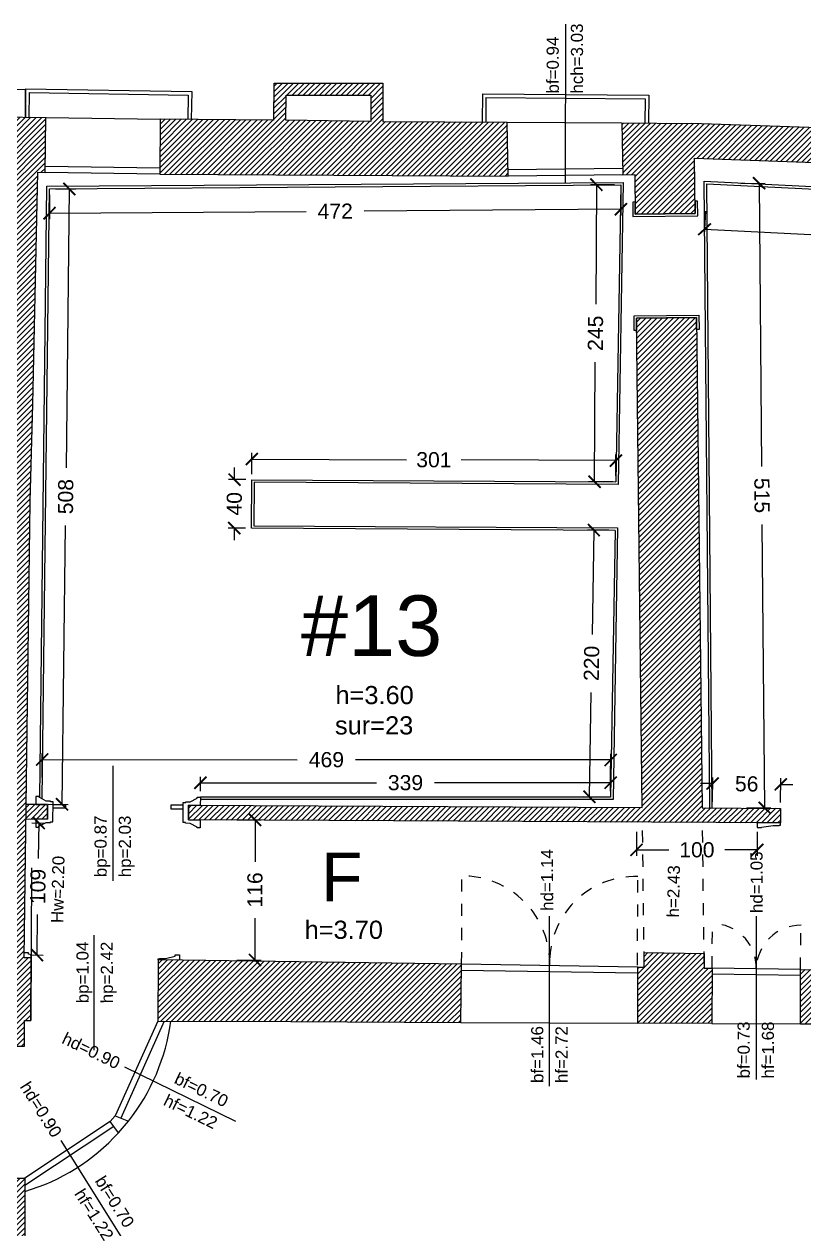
# Model space of a CAD drawing. Header units: millimetres. Extents: x -69 to 235, y 2 to 992.
# Drawn here: x 175.55 to 181.99, y 498.34 to 508.28 of the extents above; entities that cross this region are included whole.
import ezdxf
from ezdxf.enums import TextEntityAlignment as Align

# ---------------------------------------------------------------- set-up
doc = ezdxf.new("R2010")
doc.units = ezdxf.units.MM
doc.header["$LTSCALE"] = 0.01
doc.linetypes.add('HIDDEN2', pattern=[4.7625, 3.175, -1.5875])
for name, color, linetype in [('ob_A_CONTROPARETI', 10, 'Continuous'), ('ob_A_linea_proiezione', 251, 'HIDDEN2'), ('ob_A_linea_v', 7, 'Continuous'), ('ob_A_linea_v2', 251, 'Continuous'), ('ob_A_muro', 1, 'Continuous'), ('ob_A_muro_r', 252, 'Continuous'), ('ob_A_serramento_vetro', 253, 'Continuous'), ('ob_cornici corrette', 3, 'Continuous'), ('ob_Q 1_50', 250, 'Continuous'), ('ob_TXT 1_50', 250, 'Continuous')]:
    doc.layers.add(name, color=color, linetype=linetype)
doc.styles.add('m 1_50', font='arial.ttf', dxfattribs={"height": 0.125})
doc.styles.get("Standard").update_dxf_attribs({"font": 'arial.ttf'})
doc.styles.add('STYLE1', font='arial.ttf')
doc.styles.add('Testo L', font='arial.ttf', dxfattribs={"height": 2.5})
doc.dimstyles.new('m 1_50 cm', dxfattribs={"dimtxt": 0.1, "dimasz": 0.1, "dimexe": 0.05, "dimexo": 0.05, "dimgap": 0.1, "dimtad": 0, "dimdec": 1, "dimlfac": 100, "dimrnd": 1, "dimdsep": 46, "dimtxsty": 'm 1_50', "dimblk": 'ARCHTICK', "dimcen": 0.2, "dimadec": 0, "dimazin": 0, "dimtfac": 1, "dimtdec": 1, "dimtofl": 0, "dimtmove": 0, "dimatfit": 3, "dimldrblk": 'DOT', "dimfxl": 0.15, "dimfxlon": 1, "dimtolj": 1, "dimtzin": 0, "dimarcsym": 0})

# ---------------------------------------------------------------- blocks, each defined once
blk = doc.blocks.new('_ARCHTICK')
at = {"color": 0, "linetype": 'ByBlock', "const_width": 0.15}
blk.add_lwpolyline([(-0.5, -0.5), (0.5, 0.5)], dxfattribs=at)
blk = doc.blocks.new('*D122')
at = {"layer": 'Defpoints', "color": 0, "transparency": 16777216}
for p in [(180.4728, 506.9562), (175.7554, 506.9243), (180.4741, 506.7546)]:
    blk.add_point(p, dxfattribs=at)
at = {"layer": 'ob_Q 1_50', "color": 0, "lineweight": -2, "transparency": 16777216}
for p, q in [((175.7557, 506.8727), (175.7571, 506.6727)), ((180.4731, 506.9046), (180.4745, 506.7046)), ((175.7567, 506.7227), (177.8755, 506.737)), ((180.4741, 506.7546), (178.3554, 506.7403))]:
    blk.add_line(p, q, dxfattribs=at)
at = {"layer": 'ob_Q 1_50', "color": 0, "lineweight": -2, "transparency": 16777216, "xscale": 0.1, "yscale": 0.1, "zscale": 0.1}
for p, rotation in [((175.7567, 506.7227), 180.3878298837056), ((180.4741, 506.7546), 0.3878298837056218)]:
    blk.add_blockref('_ARCHTICK', p, dxfattribs=dict(at, rotation=rotation))
at = {"layer": 'ob_Q 1_50', "color": 0, "transparency": 16777216, "insert": (178.1154, 506.7387), "char_height": 0.125, "attachment_point": 5, "rotation": 0.38783, "style": 'm 1_50'}
blk.add_mtext('\\A1;472', dxfattribs=at)
blk = doc.blocks.new('_Dot')
at = {"color": 0, "linetype": 'ByBlock', "lineweight": -2}
blk.add_line((-0.5, 0), (-1, 0), dxfattribs=at)
at = {"color": 0, "linetype": 'ByBlock', "const_width": 0.5}
blk.add_lwpolyline([(-0.25, 0, 1), (0.25, 0, 1)], format="xyb", close=True, dxfattribs=at)
blk = doc.blocks.new('*D123')
at = {"layer": 'Defpoints', "color": 0, "transparency": 16777216}
for p in [(180.4728, 506.9562), (180.257, 504.5055), (180.458, 504.5043)]:
    blk.add_point(p, dxfattribs=at)
at = {"layer": 'ob_Q 1_50', "color": 0, "lineweight": -2, "transparency": 16777216}
for p, q in [((180.4218, 506.9565), (180.2218, 506.9577)), ((180.2718, 506.9574), (180.2659, 505.9711)), ((180.257, 504.5055), (180.263, 505.4918)), ((180.407, 504.5046), (180.207, 504.5058))]:
    blk.add_line(p, q, dxfattribs=at)
at = {"layer": 'ob_Q 1_50', "color": 0, "lineweight": -2, "transparency": 16777216, "xscale": 0.1, "yscale": 0.1, "zscale": 0.1}
for p, rotation in [((180.2718, 506.9574), 89.65362806959764), ((180.257, 504.5055), 269.6536280695976)]:
    blk.add_blockref('_ARCHTICK', p, dxfattribs=dict(at, rotation=rotation))
at = {"layer": 'ob_Q 1_50', "color": 0, "transparency": 16777216, "insert": (180.2644, 505.7314), "char_height": 0.125, "attachment_point": 5, "rotation": 89.65363, "style": 'm 1_50'}
blk.add_mtext('\\A1;245', dxfattribs=at)
blk = doc.blocks.new('*D124')
at = {"layer": 'Defpoints', "color": 0, "transparency": 16777216}
for p in [(177.4272, 504.6934), (177.4264, 504.518), (180.4323, 504.5044)]:
    blk.add_point(p, dxfattribs=at)
at = {"layer": 'ob_Q 1_50', "color": 0, "lineweight": -2, "transparency": 16777216}
for p, q in [((177.4266, 504.568), (177.4274, 504.7434)), ((177.4272, 504.6934), (178.7042, 504.6877)), ((180.4331, 504.6799), (179.1561, 504.6856)), ((180.4325, 504.5544), (180.4333, 504.7299))]:
    blk.add_line(p, q, dxfattribs=at)
at = {"layer": 'ob_Q 1_50', "color": 0, "lineweight": -2, "transparency": 16777216, "xscale": 0.1, "yscale": 0.1, "zscale": 0.1}
for p, rotation in [((177.4272, 504.6934), 179.7409361239268), ((180.4331, 504.6799), 359.7409361239268)]:
    blk.add_blockref('_ARCHTICK', p, dxfattribs=dict(at, rotation=rotation))
at = {"layer": 'ob_Q 1_50', "color": 0, "transparency": 16777216, "insert": (178.9301, 504.6867), "char_height": 0.125, "attachment_point": 5, "rotation": 359.74094, "style": 'm 1_50'}
blk.add_mtext('\\A1;301', dxfattribs=at)
blk = doc.blocks.new('*D125')
at = {"layer": 'Defpoints', "color": 0, "transparency": 16777216}
for p in [(177.2841, 504.5235), (177.427, 504.5226), (177.4246, 504.1226)]:
    blk.add_point(p, dxfattribs=at)
at = {"layer": 'ob_Q 1_50', "color": 0, "lineweight": -2, "transparency": 16777216}
for p, q in [((177.2841, 504.5235), (177.2847, 504.6235)), ((177.377, 504.5229), (177.2341, 504.5238)), ((177.3746, 504.1229), (177.2317, 504.1238)), ((177.2817, 504.1235), (177.2811, 504.0235))]:
    blk.add_line(p, q, dxfattribs=at)
at = {"layer": 'ob_Q 1_50', "color": 0, "lineweight": -2, "transparency": 16777216, "xscale": 0.1, "yscale": 0.1, "zscale": 0.1}
for p, rotation in [((177.2841, 504.5235), 269.6536280695966), ((177.2817, 504.1235), 89.65362806959662)]:
    blk.add_blockref('_ARCHTICK', p, dxfattribs=dict(at, rotation=rotation))
at = {"layer": 'ob_Q 1_50', "color": 0, "transparency": 16777216, "insert": (177.2829, 504.3235), "char_height": 0.125, "attachment_point": 5, "rotation": 89.65363, "style": 'm 1_50'}
blk.add_mtext('\\A1;40', dxfattribs=at)
blk = doc.blocks.new('*D126')
at = {"layer": 'Defpoints', "color": 0, "transparency": 16777216}
for p in [(180.4257, 504.1045), (180.2141, 501.9053), (180.3894, 501.9024)]:
    blk.add_point(p, dxfattribs=at)
at = {"layer": 'ob_Q 1_50', "color": 0, "lineweight": -2, "transparency": 16777216}
for p, q in [((180.3757, 504.1053), (180.2005, 504.1082)), ((180.2504, 504.1074), (180.2362, 503.2452)), ((180.2141, 501.9053), (180.2283, 502.7674)), ((180.3394, 501.9032), (180.1641, 501.9061))]:
    blk.add_line(p, q, dxfattribs=at)
at = {"layer": 'ob_Q 1_50', "color": 0, "lineweight": -2, "transparency": 16777216, "xscale": 0.1, "yscale": 0.1, "zscale": 0.1}
for p, rotation in [((180.2504, 504.1074), 89.05425766992816), ((180.2141, 501.9053), 269.0542576699281)]:
    blk.add_blockref('_ARCHTICK', p, dxfattribs=dict(at, rotation=rotation))
at = {"layer": 'ob_Q 1_50', "color": 0, "transparency": 16777216, "insert": (180.2323, 503.0063), "char_height": 0.125, "attachment_point": 5, "rotation": 89.05426, "style": 'm 1_50'}
blk.add_mtext('\\A1;220', dxfattribs=at)
blk = doc.blocks.new('*D127')
at = {"layer": 'Defpoints', "color": 0, "transparency": 16777216}
for p in [(175.7554, 506.9243), (175.6961, 501.8454), (175.8604, 501.8434)]:
    blk.add_point(p, dxfattribs=at)
at = {"layer": 'ob_Q 1_50', "color": 0, "lineweight": -2, "transparency": 16777216}
for p, q in [((175.8054, 506.9237), (175.9697, 506.9218)), ((175.9197, 506.9223), (175.8928, 504.6211)), ((175.8604, 501.8434), (175.8873, 504.1447)), ((175.7461, 501.8448), (175.9104, 501.8429))]:
    blk.add_line(p, q, dxfattribs=at)
at = {"layer": 'ob_Q 1_50', "color": 0, "lineweight": -2, "transparency": 16777216, "xscale": 0.1, "yscale": 0.1, "zscale": 0.1}
for p, rotation in [((175.9197, 506.9223), 89.33179965322246), ((175.8604, 501.8434), 269.3317996532224)]:
    blk.add_blockref('_ARCHTICK', p, dxfattribs=dict(at, rotation=rotation))
at = {"layer": 'ob_Q 1_50', "color": 0, "transparency": 16777216, "insert": (175.8901, 504.3829), "char_height": 0.125, "attachment_point": 5, "rotation": 89.3318, "style": 'm 1_50'}
blk.add_mtext('\\A1;508', dxfattribs=at)
blk = doc.blocks.new('*D128')
at = {"layer": 'Defpoints', "color": 0, "transparency": 16777216}
for p in [(175.6957, 502.2133), (175.6954, 501.9066), (180.3894, 501.9024)]:
    blk.add_point(p, dxfattribs=at)
at = {"layer": 'ob_Q 1_50', "color": 0, "lineweight": -2, "transparency": 16777216}
for p, q in [((175.6955, 502.0633), (175.6957, 502.2633)), ((175.6957, 502.2133), (177.8019, 502.2114)), ((180.3896, 502.2091), (178.2834, 502.211)), ((180.3895, 502.0591), (180.3897, 502.2591))]:
    blk.add_line(p, q, dxfattribs=at)
at = {"layer": 'ob_Q 1_50', "color": 0, "lineweight": -2, "transparency": 16777216, "xscale": 0.1, "yscale": 0.1, "zscale": 0.1}
for p, rotation in [((175.6957, 502.2133), 179.9494103678174), ((180.3896, 502.2091), 359.9494103678174)]:
    blk.add_blockref('_ARCHTICK', p, dxfattribs=dict(at, rotation=rotation))
at = {"layer": 'ob_Q 1_50', "color": 0, "transparency": 16777216, "insert": (178.0426, 502.2112), "char_height": 0.125, "attachment_point": 5, "rotation": 359.94941, "style": 'm 1_50'}
blk.add_mtext('\\A1;469', dxfattribs=at)
blk = doc.blocks.new('*D129')
at = {"layer": 'Defpoints', "color": 0, "transparency": 16777216}
for p in [(177.002, 502.0209), (177.002, 501.9017), (180.3894, 501.9024)]:
    blk.add_point(p, dxfattribs=at)
at = {"layer": 'ob_Q 1_50', "color": 0, "lineweight": -2, "transparency": 16777216}
for p, q in [((177.002, 501.9517), (177.002, 502.0709)), ((177.002, 502.0209), (178.4575, 502.0212)), ((180.3893, 502.0216), (178.9338, 502.0213)), ((180.3893, 501.9524), (180.3893, 502.0716))]:
    blk.add_line(p, q, dxfattribs=at)
at = {"layer": 'ob_Q 1_50', "color": 0, "lineweight": -2, "transparency": 16777216, "xscale": 0.1, "yscale": 0.1, "zscale": 0.1}
for p, rotation in [((177.002, 502.0209), 180.0125092152199), ((180.3893, 502.0216), 0.01250921521998904)]:
    blk.add_blockref('_ARCHTICK', p, dxfattribs=dict(at, rotation=rotation))
at = {"layer": 'ob_Q 1_50', "color": 0, "transparency": 16777216, "insert": (178.6957, 502.0213), "char_height": 0.125, "attachment_point": 5, "rotation": 0.01251, "style": 'm 1_50'}
blk.add_mtext('\\A1;339', dxfattribs=at)
blk = doc.blocks.new('*D130')
at = {"layer": 'Defpoints', "color": 0, "transparency": 16777216}
for p in [(175.561, 501.691), (175.6677, 501.6896), (175.547, 500.6007)]:
    blk.add_point(p, dxfattribs=at)
at = {"layer": 'ob_Q 1_50', "color": 0, "lineweight": -2, "transparency": 16777216}
for p, q in [((175.6109, 501.6904), (175.7177, 501.689)), ((175.6677, 501.6896), (175.664, 501.3974)), ((175.6538, 500.5994), (175.6581, 500.9328)), ((175.597, 500.6001), (175.7038, 500.5987))]:
    blk.add_line(p, q, dxfattribs=at)
at = {"layer": 'ob_Q 1_50', "color": 0, "lineweight": -2, "transparency": 16777216, "xscale": 0.1, "yscale": 0.1, "zscale": 0.1}
for p, rotation in [((175.6677, 501.6896), 89.26927213469872), ((175.6538, 500.5994), 269.2692721346987)]:
    blk.add_blockref('_ARCHTICK', p, dxfattribs=dict(at, rotation=rotation))
at = {"layer": 'ob_Q 1_50', "color": 0, "transparency": 16777216, "insert": (175.661, 501.1651), "char_height": 0.125, "attachment_point": 5, "rotation": 89.26927, "style": 'm 1_50'}
blk.add_mtext('\\A1;109', dxfattribs=at)
blk = doc.blocks.new('*D132')
at = {"layer": 'Defpoints', "color": 0, "transparency": 16777216}
for p in [(181.1833, 506.9653), (185.4402, 506.7562), (185.4218, 506.3806)]:
    blk.add_point(p, dxfattribs=at)
at = {"layer": 'ob_Q 1_50', "color": 0, "lineweight": -2, "transparency": 16777216}
for p, q in [((181.1722, 506.7396), (181.1624, 506.5398)), ((181.1648, 506.5898), (183.0613, 506.4966)), ((185.4218, 506.3806), (183.5418, 506.473)), ((185.4291, 506.5305), (185.4193, 506.3307))]:
    blk.add_line(p, q, dxfattribs=at)
at = {"layer": 'ob_Q 1_50', "color": 0, "lineweight": -2, "transparency": 16777216, "xscale": 0.1, "yscale": 0.1, "zscale": 0.1}
for p, rotation in [((181.1648, 506.5898), 177.1875103012099), ((185.4218, 506.3806), 357.1875103012099)]:
    blk.add_blockref('_ARCHTICK', p, dxfattribs=dict(at, rotation=rotation))
at = {"layer": 'ob_Q 1_50', "color": 0, "transparency": 16777216, "insert": (183.3016, 506.4848), "char_height": 0.125, "attachment_point": 5, "rotation": 357.18751, "style": 'm 1_50'}
blk.add_mtext('\\A1;426', dxfattribs=at)
blk = doc.blocks.new('*D133')
at = {"layer": 'Defpoints', "color": 0, "transparency": 16777216}
for p in [(181.1833, 506.9653), (181.6156, 506.9692), (181.229, 501.8107)]:
    blk.add_point(p, dxfattribs=at)
at = {"layer": 'ob_Q 1_50', "color": 0, "lineweight": -2, "transparency": 16777216}
for p, q in [((181.4656, 506.9678), (181.6656, 506.9696)), ((181.6156, 506.9692), (181.6364, 504.6311)), ((181.6614, 501.8146), (181.6406, 504.154)), ((181.5114, 501.8132), (181.7114, 501.815))]:
    blk.add_line(p, q, dxfattribs=at)
at = {"layer": 'ob_Q 1_50', "color": 0, "lineweight": -2, "transparency": 16777216, "xscale": 0.1, "yscale": 0.1, "zscale": 0.1}
for p, rotation in [((181.6156, 506.9692), 90.50860575293629), ((181.6614, 501.8146), 270.5086057529363)]:
    blk.add_blockref('_ARCHTICK', p, dxfattribs=dict(at, rotation=rotation))
at = {"layer": 'ob_Q 1_50', "color": 0, "transparency": 16777216, "insert": (181.6385, 504.3925), "char_height": 0.125, "attachment_point": 5, "rotation": 270.50861, "style": 'm 1_50'}
blk.add_mtext('\\A1;515', dxfattribs=at)
blk = doc.blocks.new('*D134')
at = {"layer": 'Defpoints', "color": 0, "transparency": 16777216}
for p in [(181.7944, 502.0081), (181.229, 501.8129), (181.792, 501.806)]:
    blk.add_point(p, dxfattribs=at)
at = {"layer": 'ob_Q 1_50', "color": 0, "lineweight": -2, "transparency": 16777216}
for p, q in [((181.2315, 502.015), (181.1315, 502.0162)), ((181.2296, 501.865), (181.2321, 502.065)), ((181.7926, 501.8581), (181.7951, 502.0581)), ((181.7944, 502.0081), (181.8944, 502.0069))]:
    blk.add_line(p, q, dxfattribs=at)
at = {"layer": 'ob_Q 1_50', "color": 0, "lineweight": -2, "transparency": 16777216, "xscale": 0.1, "yscale": 0.1, "zscale": 0.1}
for p, rotation in [((181.2315, 502.015), 359.3017651468761), ((181.7944, 502.0081), 179.3017651468761)]:
    blk.add_blockref('_ARCHTICK', p, dxfattribs=dict(at, rotation=rotation))
at = {"layer": 'ob_Q 1_50', "color": 0, "transparency": 16777216, "insert": (181.513, 502.0116), "char_height": 0.125, "attachment_point": 5, "rotation": 359.30177, "style": 'm 1_50'}
blk.add_mtext('\\A1;56', dxfattribs=at)
blk = doc.blocks.new('*D186')
at = {"layer": 'Defpoints', "color": 0, "transparency": 16777216}
for p in [(180.603, 505.8551), (181.6002, 501.6733), (181.6002, 501.4674)]:
    blk.add_point(p, dxfattribs=at)
at = {"layer": 'ob_Q 1_50', "color": 0, "lineweight": -2, "transparency": 16777216}
for p, q in [((180.603, 501.6174), (180.603, 501.4174)), ((181.6002, 501.6174), (181.6002, 501.4174)), ((180.603, 501.4674), (180.8696, 501.4674)), ((181.6002, 501.4674), (181.3336, 501.4674))]:
    blk.add_line(p, q, dxfattribs=at)
at = {"layer": 'ob_Q 1_50', "color": 0, "lineweight": -2, "transparency": 16777216, "xscale": 0.1, "yscale": 0.1, "zscale": 0.1, "rotation": 180}
blk.add_blockref('_ARCHTICK', (180.603, 501.4674), dxfattribs=at)
at = {"layer": 'ob_Q 1_50', "color": 0, "lineweight": -2, "transparency": 16777216, "xscale": 0.1, "yscale": 0.1, "zscale": 0.1}
blk.add_blockref('_ARCHTICK', (181.6002, 501.4674), dxfattribs=at)
at = {"layer": 'ob_Q 1_50', "color": 0, "transparency": 16777216, "insert": (181.1016, 501.4674), "char_height": 0.125, "attachment_point": 5, "style": 'm 1_50'}
blk.add_mtext('\\A1;100', dxfattribs=at)
blk = doc.blocks.new('A$C547E13D4')
at = {"layer": 'ob_cornici corrette'}
for points in [[(-0.1918, 0), (-0.1918, -0.0402), (-0.1565, -0.0402), (-0.1565, -0.0369), (-0.06, -0.0214), (-0.01, -0.0214), (-0.01, -0.0185), (0, -0.0185), (0, 0)], [(0, 0), (-0.1918, 0)]]:
    blk.add_lwpolyline(points, dxfattribs=at)
blk = doc.blocks.new('*D305')
at = {"layer": 'Defpoints', "color": 0, "transparency": 16777216}
for p in [(177.0015, 501.7148), (176.8289, 500.5582), (177.4531, 500.5582)]:
    blk.add_point(p, dxfattribs=at)
at = {"layer": 'ob_Q 1_50', "color": 0, "lineweight": -2, "transparency": 16777216}
for p, q in [((177.3031, 501.7148), (177.5031, 501.7148)), ((177.4531, 501.7148), (177.4531, 501.3687)), ((177.4531, 500.5582), (177.4531, 500.9043)), ((177.3031, 500.5582), (177.5031, 500.5582))]:
    blk.add_line(p, q, dxfattribs=at)
at = {"layer": 'ob_Q 1_50', "color": 0, "lineweight": -2, "transparency": 16777216, "xscale": 0.1, "yscale": 0.1, "zscale": 0.1}
for p, rotation in [((177.4531, 501.7148), 90), ((177.4531, 500.5582), 270)]:
    blk.add_blockref('_ARCHTICK', p, dxfattribs=dict(at, rotation=rotation))
at = {"layer": 'ob_Q 1_50', "color": 0, "transparency": 16777216, "insert": (177.4531, 501.1365), "char_height": 0.125, "attachment_point": 5, "rotation": 90, "style": 'm 1_50'}
blk.add_mtext('\\A1;116', dxfattribs=at)

msp = doc.modelspace()

# ---------------------------------------------------------------- hatches: boundary and pattern name
at = {"layer": 'ob_A_muro_r'}
h = msp.add_hatch(dxfattribs=at)
h.set_pattern_fill('ANSI31', color=256, scale=0.01)
h.paths.add_polyline_path([(171.2753, 507.5144), (170.7573, 507.5148), (170.7663, 507.0635), (170.8832, 507.0671), (170.8872, 506.7036), (170.8904, 506.4177), (171.2284, 506.4214), (171.2211, 507.0812), (171.2732, 507.0804)])
h.paths.add_polyline_path([(174.3908, 507.5021), (173.5049, 507.4951), (172.2019, 507.5057), (172.1998, 507.0652), (172.5377, 507.0598), (172.5385, 507.0101), (174.0632, 506.9996), (174.0623, 507.0492), (174.3906, 507.0522)])
h.paths.add_polyline_path([(175.7267, 507.5119), (175.3427, 507.5171), (175.3344, 507.0373), (175.3827, 507.0375), (175.3625, 506.4286), (175.2767, 504.4759), (175.2482, 501.482), (175.2389, 500.4153), (173.8125, 500.4097), (173.8139, 500.0523), (174.0189, 500.0531), (175.1266, 500.0574), (175.1471, 499.8459), (175.5503, 499.8472), (175.5499, 500.0586), (175.6025, 500.0584), (175.6046, 500.5766), (175.5467, 500.5775), (175.5969, 504.3439), (175.6183, 505.1462), (175.6597, 507.0619), (175.7206, 507.0585)])
h.paths.add_polyline_path([(171.2534, 504.139), (171.2428, 505.1042), (170.9048, 505.1006), (170.9095, 504.6775), (170.9219, 503.5433), (170.9565, 500.399), (170.7816, 500.3979), (170.783, 500.0405), (172.6521, 500.0478), (172.6507, 500.4052), (171.2945, 500.3999), (171.2848, 501.2833)])
h.paths.add_polyline_path([(179.5362, 507.4734), (178.509, 507.4782), (178.509, 507.7953), (177.6101, 507.7953), (177.6082, 507.49), (176.6708, 507.4991), (176.6679, 507.0445), (179.5422, 507.0291)])
h.paths.add_polyline_path([(177.7082, 507.4894), (177.7095, 507.6953), (178.409, 507.6953), (178.409, 507.4803)], flags=16)
h.paths.add_polyline_path([(182.9954, 507.3972), (181.064, 507.4627), (180.4808, 507.4668), (180.4895, 507.0398), (180.5889, 507.0409), (180.5928, 506.7147), (181.0881, 506.7206), (181.0827, 507.1765), (182.9915, 507.1071)])
h.paths.add_polyline_path([(181.1143, 504.5163), (181.0983, 505.861), (180.603, 505.8551), (180.651, 501.8159), (176.9051, 501.8353), (176.9044, 501.7153), (181.1728, 501.6932), (181.7921, 501.69), (181.7927, 501.81), (181.1464, 501.8133)])
h = msp.add_hatch(dxfattribs=at)
h.set_pattern_fill('ANSI31', color=256, scale=0.01)
h.paths.add_polyline_path([(169.8075, 507.4993), (169.6076, 507.4959), (168.4332, 507.4805), (168.4367, 507.0777), (168.4771, 507.0777), (168.4771, 507.0285), (169.6076, 507.0449), (169.8113, 507.0485)])
h.paths.add_polyline_path([(179.1587, 500.4924), (179.1587, 500.5065), (179.1591, 500.5226), (176.8542, 500.5578), (176.6539, 500.5607), (176.6542, 500.5422), (176.6496, 500.054), (177.7485, 500.0504), (179.1526, 500.0436)])
h.paths.add_polyline_path([(181.2267, 500.4912), (181.1621, 500.4921), (181.1607, 500.6119), (180.6652, 500.6194), (180.6667, 500.4997), (180.6132, 500.5005), (180.6127, 500.0375), (181.2262, 500.0358)])
h.paths.add_polyline_path([(185.7398, 500.4226), (184.3811, 500.4432), (181.9569, 500.4801), (181.9563, 500.4383), (181.9563, 500.3846), (181.9561, 500.0327), (182.1248, 500.032), (182.1218, 499.8773), (182.4365, 499.8767), (182.4329, 500.0299), (182.7016, 500.0288), (183.9115, 500.0237), (184.8949, 500.0196), (185.2595, 500.0181), (185.2525, 499.672), (185.3822, 499.6694), (185.3892, 500.0176), (185.7381, 500.0161)])
h.paths.add_polyline_path([(185.6685, 501.9235), (185.8168, 501.9226), (185.8183, 502.021), (185.6738, 502.0234), (185.699, 504.4305), (185.7266, 507.0557), (186.2838, 507.0397), (186.2936, 507.3336), (185.7112, 507.3531), (183.9904, 507.3809), (183.9886, 507.0957), (185.6066, 507.0589), (185.5791, 504.4359), (185.5514, 501.7905), (182.8454, 501.8045), (182.8454, 501.6845), (185.5007, 501.6707), (185.4995, 501.5549), (185.6623, 501.5532)])
h = msp.add_hatch(dxfattribs=at)
h.set_pattern_fill('ANSI31', color=256, scale=0.01)
h.paths.add_polyline_path([(175.7409, 501.8414), (175.5636, 501.8423), (175.562, 501.7223), (175.7402, 501.7214)])
h = msp.add_hatch(dxfattribs=at)
h.set_pattern_fill('ANSI31', color=256, scale=0.01)
h.paths.add_polyline_path([(185.4749, 497.4966), (185.3386, 497.4995), (185.2644, 495.0807), (185.124, 495.085), (185.2007, 497.5879), (185.2262, 498.4176), (182.4134, 498.4762), (182.3776, 497.0157), (182.0659, 497.019), (182.0994, 498.7732), (182.4176, 498.7708), (182.4158, 498.5762), (185.2293, 498.5208), (185.2319, 498.6488), (185.3616, 498.6462), (185.3411, 497.6246), (185.4788, 497.6218)])
h.paths.add_polyline_path([(175.5582, 496.0257), (175.5539, 498.1035), (175.5526, 498.7575), (175.1249, 498.7575), (175.1198, 498.515), (174.2627, 498.5146), (172.9466, 498.514), (171.9358, 498.5136), (170.2793, 498.5129), (169.6707, 498.5126), (169.6682, 498.218), (173.5986, 498.186), (173.5986, 498.1873), (173.5986, 498.2005), (175.238, 498.178), (175.238, 496.4202), (175.238, 496.1412), (175.238, 494.3844), (175.2181, 494.3843), (175.2181, 494.3722), (173.5981, 494.3659), (173.5981, 494.3803), (169.9642, 494.3716), (169.9643, 494.0524), (169.9643, 493.9525), (170.1401, 493.9525), (170.1401, 493.8988), (170.1401, 493.7501), (170.4727, 493.7501), (170.4731, 493.9526), (175.1824, 493.9534), (175.1875, 493.4433), (175.5635, 493.4486)])
h.paths.add_polyline_path([(173.626, 496.4202), (173.5981, 496.4202), (173.5982, 496.4555), (173.3191, 496.4562), (173.3191, 496.4373), (170.2836, 496.4388), (170.2836, 496.4568), (170.0008, 496.4562), (170.0008, 496.4383), (170.0008, 496.4249), (169.9729, 496.1395), (170.0008, 496.1395), (170.0008, 496.1082), (170.2836, 496.1075), (170.2836, 496.122), (173.3122, 496.1234), (173.3122, 496.1069), (173.5981, 496.1075), (173.5981, 496.1412), (173.626, 496.1412)], flags=17)
h.paths.add_polyline_path([(182.4073, 491.3237), (182.0128, 491.3108), (182.0442, 490.3578), (181.8184, 490.3578), (181.825, 490.0676), (182.0679, 490.0676), (182.119, 488.6687), (182.125, 488.5167), (182.4699, 488.5243)])
h.paths.add_polyline_path([(185.7641, 487.3429), (185.1497, 487.2962), (185.1467, 489.7462), (184.6715, 489.7498), (184.6715, 487.2603), (182.4981, 487.0961), (182.4955, 487.4856), (182.1744, 487.4773), (182.1869, 487.0222), (180.458, 486.9929), (180.4267, 488.4093), (178.7086, 488.3661), (178.7126, 488.2662), (178.9207, 488.2711), (178.9236, 488.086), (179.2422, 488.0924), (179.2393, 488.2792), (180.3291, 488.2964), (180.358, 486.9907), (179.2683, 486.9693), (179.2653, 487.1036), (178.8065, 487.0944), (178.817, 486.6199), (182.0789, 486.6925), (182.2046, 483.2029), (182.21, 482.8497), (181.9718, 482.8302), (181.9912, 482.5549), (182.2799, 482.578), (182.2741, 482.6878), (183.1214, 482.762), (183.101, 483.041), (182.601, 483.0171), (182.4687, 486.5961), (185.8015, 486.848)])
h.paths.add_polyline_path([(190.6392, 489.3005), (190.2099, 489.2874), (190.2489, 487.6816), (186.7974, 487.4207), (186.8352, 486.9261), (190.2432, 487.1836), (190.3707, 483.555), (189.8753, 483.5209), (189.8899, 483.2998), (190.7235, 483.3877)])

# ---------------------------------------------------------------- linework, layer by layer
at = {"layer": 'ob_A_CONTROPARETI'}
for points in [[(175.6768, 501.8977), (175.7356, 506.944), (180.4931, 506.9765), (180.452, 504.4843), (177.4463, 504.5025), (177.4447, 504.1425), (180.446, 504.1243), (180.409, 501.8824), (177.002, 501.8817)], [(175.6966, 501.8872), (175.7554, 506.9243), (180.4728, 506.9562), (180.4728, 506.9562), (180.4728, 506.9562), (180.4323, 504.5044)], [(181.209, 501.813), (181.1629, 506.9863), (185.46, 506.7752), (185.4365, 504.4498), (182.4404, 504.4628), (182.4394, 504.1028), (185.441, 504.089), (185.47, 501.7911)], [(181.229, 501.8129), (181.1833, 506.9653), (185.4402, 506.7562), (185.4162, 504.4698), (182.4204, 504.4829), (182.4193, 504.0829), (185.4213, 504.069), (185.45, 501.7909)], [(180.4257, 504.1045), (177.4246, 504.1226), (177.4264, 504.5226), (180.4323, 504.5044)], [(180.4257, 504.1045), (180.3894, 501.9024), (177.002, 501.9017), (177.002, 501.9017)]]:
    msp.add_lwpolyline(points, dxfattribs=at)
at = {"layer": 'ob_A_linea_proiezione'}
for p, q in [((179.1591, 500.5226), (179.1618, 501.2526)), ((180.6112, 500.5166), (180.614, 501.2466)), ((181.2267, 500.4912), (181.2307, 500.8587)), ((181.9569, 500.4801), (181.9612, 500.8451))]:
    msp.add_line(p, q, dxfattribs=at)
for points in [[(180.6663, 500.5284), (180.6524, 501.6959)], [(181.1617, 500.5284), (181.1478, 501.6933)]]:
    msp.add_lwpolyline(points, dxfattribs=at)
for centre, radius, start, end in [((179.1646, 500.5309), 0.7218, 358.46604, 90.85619), ((180.5913, 500.541), 0.7058, 88.16149, 182.38965), ((181.2284, 500.4952), 0.3635, 358.49389, 89.63023), ((181.9583, 500.4786), 0.3666, 89.53925, 178.89877)]:
    msp.add_arc(centre, radius, start, end, dxfattribs=at)
at = {"layer": 'ob_A_linea_v'}
for p, q in [((174.1831, 507.734), (175.5567, 507.7448)), ((175.5581, 507.7476), (175.5545, 507.5142)), ((175.5567, 507.7448), (175.558, 507.5147)), ((175.5581, 507.7476), (176.9316, 507.7256)), ((175.5876, 507.7171), (175.5845, 507.5136)), ((175.5876, 507.7171), (176.901, 507.6961)), ((176.901, 507.6961), (176.8974, 507.4962)), ((176.9316, 507.7256), (176.9274, 507.4957)), ((179.3302, 507.7084), (179.3281, 507.4751)), ((179.3302, 507.7084), (180.7038, 507.6952)), ((179.3599, 507.6782), (179.3581, 507.4746)), ((179.3599, 507.6782), (180.6735, 507.6655)), ((180.6735, 507.6655), (180.6711, 507.4656)), ((180.7038, 507.6952), (180.7011, 507.4652))]:
    msp.add_line(p, q, dxfattribs=at)
at = {"layer": 'ob_A_linea_v2'}
for p, q in [((175.7286, 507.5119), (176.6708, 507.4991)), ((179.5362, 507.4734), (180.4808, 507.4668))]:
    msp.add_line(p, q, dxfattribs=at)
for points in [[(179.1526, 500.0436), (180.6127, 500.0375)], [(181.2262, 500.0349), (181.9561, 500.0319)]]:
    msp.add_lwpolyline(points, dxfattribs=at)
at = {"layer": 'ob_A_muro'}
for p, q in [((178.409, 507.4803), (177.7082, 507.4894)), ((181.0881, 506.7206), (181.0827, 507.1765)), ((181.1502, 507.174), (181.1502, 507.1744)), ((175.6183, 505.1462), (175.6597, 507.0619)), ((180.5928, 506.7147), (181.0881, 506.7206)), ((180.603, 505.8551), (181.0983, 505.861)), ((175.5969, 504.3439), (175.6183, 505.1462)), ((181.9569, 500.4801), (184.3811, 500.4432)), ((175.5499, 500.0586), (175.6025, 500.0584)), ((175.5503, 499.8472), (175.5499, 500.0586)), ((176.6496, 500.054), (176.2986, 499.2716)), ((181.9561, 500.0319), (182.1248, 500.032)), ((175.1471, 499.8459), (175.5503, 499.8472)), ((176.2582, 499.2247), (175.5526, 498.7575)), ((176.2582, 499.2247), (176.2986, 499.2716)), ((176.3257, 499.1326), (176.2582, 499.2247)), ((176.2986, 499.2716), (176.4085, 499.228)), ((176.3257, 499.1326), (176.4085, 499.228)), ((175.1249, 498.7575), (175.5526, 498.7575)), ((175.1249, 498.7575), (175.5526, 498.7575)), ((175.5526, 498.7575), (175.5539, 498.1035))]:
    msp.add_line(p, q, dxfattribs=at)
for points in [[(177.6082, 507.49), (177.6101, 507.7953), (178.509, 507.7953), (178.509, 507.4803)], [(177.7082, 507.4894), (177.7095, 507.6953), (178.409, 507.6953), (178.409, 507.4803)], [(175.3827, 507.0375), (175.3344, 507.0373), (175.3427, 507.5171), (175.7286, 507.5119)], [(175.6597, 507.0619), (175.7206, 507.0585), (175.7267, 507.5123)], [(176.6708, 507.4991), (176.6679, 507.0445), (179.5422, 507.0291), (179.5362, 507.4734)], [(177.6082, 507.49), (176.6708, 507.4991)], [(178.509, 507.4782), (179.5362, 507.4734)], [(180.4808, 507.4668), (181.0633, 507.4627), (181.0633, 507.4627), (181.0633, 507.4627), (181.0633, 507.4627), (181.0633, 507.4627), (181.0633, 507.4627)], [(180.4808, 507.4668), (180.4895, 507.0398), (180.5889, 507.0409), (180.5928, 506.7147)], [(181.0827, 507.1765), (182.9915, 507.1071), (182.9954, 507.3972), (181.0606, 507.4628)], [(181.0466, 507.0777), (181.047, 507.0777)], [(181.0983, 505.861), (181.1464, 501.8133)], [(176.9044, 501.7153), (176.9044, 501.7153), (176.9051, 501.8353), (180.651, 501.8159), (180.603, 505.8551)], [(175.6025, 500.0584), (175.6046, 500.5766), (175.5467, 500.5775), (175.5969, 504.3439)], [(175.562, 501.7223), (175.7402, 501.7214), (175.7409, 501.8414), (175.5636, 501.8423)], [(181.1464, 501.8133), (181.7927, 501.81), (181.7921, 501.69), (177.0015, 501.7148)], [(181.1621, 500.4921), (181.2267, 500.4912), (181.2262, 500.0349), (180.6127, 500.0375), (180.6132, 500.5005), (180.6667, 500.4997), (180.6652, 500.6194), (181.1607, 500.6119), (181.1621, 500.4921)], [(179.1526, 500.0436), (179.1591, 500.5226), (176.8542, 500.5578), (176.6539, 500.5607), (176.6542, 500.5422), (176.6496, 500.054)], [(181.9561, 500.0319), (181.9563, 500.3846), (181.9569, 500.4801), (181.9569, 500.4801)], [(176.6496, 500.054), (177.7485, 500.0504)], [(177.7485, 500.0504), (179.1526, 500.0436)]]:
    msp.add_lwpolyline(points, dxfattribs=at)
for centre, radius, start, end in [((175.0718, 500.2813), 1.7018, 321.76311, 352.31416), ((175.0813, 500.2597), 1.6789, 286.31063, 317.83293)]:
    msp.add_arc(centre, radius, start, end, dxfattribs=at)
at = {"layer": 'ob_A_muro_r'}
msp.add_line((179.1587, 500.4924), (179.1591, 500.5226), dxfattribs=at)
at = {"layer": 'ob_A_serramento_vetro'}
for p, q in [((176.6679, 507.0445), (175.7206, 507.0585)), ((176.6687, 507.0945), (175.7214, 507.1085)), ((180.489, 507.0898), (179.5416, 507.0791)), ((180.4895, 507.0398), (179.5422, 507.0291)), ((180.6132, 500.5005), (179.1591, 500.5226)), ((181.9569, 500.4801), (181.2267, 500.4912)), ((180.6124, 500.4505), (179.1583, 500.4726)), ((181.9562, 500.4301), (181.2259, 500.4412)), ((176.6496, 500.054), (176.2986, 499.2716)), ((176.7043, 500.0538), (176.3451, 499.2531)), ((176.2582, 499.2247), (175.5526, 498.7575)), ((176.2878, 499.1843), (175.5527, 498.6976))]:
    msp.add_line(p, q, dxfattribs=at)
at = {"layer": 'ob_cornici corrette'}
msp.add_line((175.6046, 500.5766), (175.6046, 500.6011), dxfattribs=at)
for points in [[(180.5716, 506.8145), (180.5731, 506.6945), (181.1083, 506.7009), (181.1069, 506.8209), (181.0869, 506.8206), (181.0881, 506.7206), (180.5928, 506.7147), (180.5916, 506.8147)], [(180.5842, 505.7549), (180.5828, 505.8749), (181.1181, 505.8813), (181.1195, 505.7613), (181.0995, 505.761), (181.0983, 505.861), (180.603, 505.8551), (180.6042, 505.7551)], [(175.6444, 501.8419), (175.7409, 501.8414), (175.7402, 501.7214), (175.6436, 501.7219), (175.6433, 501.655), (175.6685, 501.6549), (175.6685, 501.6622), (175.7275, 501.6923), (175.7642, 501.6921), (175.7642, 501.6994), (175.7852, 501.6993), (175.7861, 501.863), (175.7716, 501.8631), (175.7651, 501.8631), (175.7651, 501.8704), (175.7284, 501.8706), (175.6697, 501.9013), (175.6698, 501.9086), (175.6446, 501.9087), (175.6444, 501.8419)], [(177.0015, 501.8348), (176.9051, 501.8353), (176.9044, 501.7153), (177.0011, 501.7148), (177.0007, 501.648), (176.9755, 501.6481), (176.9755, 501.6554), (176.9169, 501.6862), (176.8802, 501.6864), (176.8802, 501.6936), (176.8592, 501.6937), (176.8601, 501.8574), (176.8746, 501.8573), (176.8811, 501.8573), (176.8811, 501.8646), (176.9178, 501.8644), (176.9768, 501.8946), (176.9768, 501.9018), (177.002, 501.9017), (177.0015, 501.8348)], [(175.786, 501.8411), (175.888, 501.8406), (175.8878, 501.8106), (175.7858, 501.8111)], [(176.86, 501.8356), (176.758, 501.8361), (176.7578, 501.8061), (176.8598, 501.8056)]]:
    msp.add_lwpolyline(points, close=True, dxfattribs=at)
at = {"layer": 'ob_cornici corrette', "color": 5}
msp.add_lwpolyline([(175.6077, 501.3198), (175.6025, 500.0584)], dxfattribs=at)
at = {"layer": 'ob_cornici corrette'}
for points in [[(175.6046, 500.6011), (175.5821, 500.6065), (175.5821, 500.6165), (175.5471, 500.6165), (175.5471, 500.6165)], [(176.6539, 500.5607), (176.6539, 500.5618), (176.6539, 500.5618), (176.6539, 500.5617), (176.6539, 500.5667), (176.6639, 500.5667), (176.6639, 500.5717), (176.7139, 500.5717), (176.7939, 500.5907), (176.7939, 500.6007), (176.8289, 500.6007), (176.8289, 500.6007), (176.8289, 500.5582)]]:
    msp.add_lwpolyline(points, dxfattribs=at)
at = {"layer": 'ob_Q 1_50'}
for p, q in [((180.0176, 506.9729), (180.0182, 508.283)), ((176.2814, 501.2113), (176.2814, 502.1596)), ((179.8832, 500.921), (179.8826, 499.5178)), ((181.5917, 500.9211), (181.5911, 499.5733)), ((176.1265, 499.815), (176.1265, 500.7633)), ((176.3744, 499.6769), (177.2918, 499.2289)), ((175.8488, 499.0673), (176.3912, 498.2024))]:
    msp.add_line(p, q, dxfattribs=at)

# ---------------------------------------------------------------- block references
at = {"layer": 'ob_A_CONTROPARETI', "color": 5, "rotation": 359.7026359078085}
msp.add_blockref('A$C547E13D4', (181.7921, 501.69), dxfattribs=at)

# ---------------------------------------------------------------- texts
at = {"layer": 'ob_Q 1_50', "style": 'STYLE1'}
for s, rotation, p in [('hch=3.03', 90.12929, (180.1123, 507.7092)), ('bf=0.94', 90.12929, (179.9118, 507.7099)), ('bp=0.87', 90.16616, (176.1787, 501.2416)), ('hp=2.03', 90.16616, (176.3793, 501.2411)), ('bp=1.04', 90.16616, (176.0297, 500.2012)), ('hp=2.42', 90.16616, (176.2302, 500.2007)), ('bf=1.46', 90.12929, (179.7842, 499.543)), ('hf=2.72', 90.12929, (179.9847, 499.5423)), ('bf=0.73', 90.12929, (181.4883, 499.5808)), ('hf=1.68', 90.12929, (181.6888, 499.5801)), ('bf=0.70', 334.15885, (176.799, 499.5898)), ('hf=1.22', 334.15885, (176.7106, 499.4098)), ('bf=0.70', 302.28374, (176.1697, 498.762)), ('hf=1.22', 302.28374, (175.9995, 498.6559))]:
    msp.add_text(s, height=0.1, rotation=rotation, dxfattribs=at).set_placement(p, align=Align.MIDDLE_LEFT)
for s, rotation, p in [('hd=1.14', 90.12929, (179.8642, 501.4727)), ('hd=1.05', 90.12929, (181.594, 501.4542)), ('hd=0.90', 334.15885, (176.3295, 499.6989)), ('hd=0.90', 302.28374, (175.8222, 499.1096))]:
    msp.add_text(s, height=0.1, rotation=rotation, dxfattribs=at).set_placement(p, align=Align.MIDDLE_RIGHT)
at = {"layer": 'ob_Q 1_50', "char_height": 0.15, "attachment_point": 1, "style": 'Testo L'}
for s, width, insert in [('\\pi-0.45087,l0.6,t0.59913;h=3.60\\P\\pi-0.45471,t0.59529;sur=23', 0.771181, (177.9681, 502.8201)), ('\\pi-0.39391,l0.6,t0.65609;h=3.70', 0.885104, (177.6568, 500.8829))]:
    msp.add_mtext_dynamic_manual_height_columns(s, width=width, gutter_width=12.5, heights=[0], dxfattribs=dict(at, insert=insert))
at = {"layer": 'ob_TXT 1_50', "ltscale": 0.05, "style": 'STYLE1'}
for s, p in [('Hw=2.20', (175.8693, 500.8622)), ('h=2.43', (180.9537, 500.9085))]:
    msp.add_text(s, height=0.1, rotation=88.83471, dxfattribs=at).set_placement(p)
at = {"layer": 'ob_TXT 1_50'}
note = msp.add_mtext_dynamic_manual_height_columns('#13{\\C0;\\c16777215;\\P}', width=0.933327, gutter_width=12.5, heights=[0.6138, 0], dxfattribs=dict(at, insert=(177.8339, 503.5677), char_height=0.5, attachment_point=1))
at = {"layer": 'ob_TXT 1_50', "insert": (177.9991, 501.4435), "char_height": 0.5, "attachment_point": 1}
msp.add_mtext_dynamic_manual_height_columns('{\\H0.8x;F}', width=0.5, gutter_width=12.5, heights=[0.6138], dxfattribs=at)

# ---------------------------------------------------------------- dimensions: what is measured, and where the dimension line sits
at = {"layer": 'ob_Q 1_50'}
for p1, p2, distance, picture, middle in [((175.7554, 506.9243), (175.6961, 501.8454), 0.1643, '*D127', (175.8901, 504.3829)), ((175.7554, 506.9243), (180.4728, 506.9562), -0.2016, '*D122', (178.1154, 506.7387)), ((180.4728, 506.9562), (180.458, 504.5043), -0.2009, '*D123', (180.2644, 505.7314)), ((180.4323, 504.5044), (177.4264, 504.518), -0.1754, '*D124', (178.9301, 504.6867)), ((177.4246, 504.1226), (177.427, 504.5226), 0.1429, '*D125', (177.2829, 504.3235)), ((180.4257, 504.1045), (180.3894, 501.9024), -0.1753, '*D126', (180.2323, 503.0063)), ((180.3894, 501.9024), (175.6954, 501.9066), -0.3067, '*D128', (178.0426, 502.2112)), ((180.3894, 501.9024), (177.002, 501.9017), -0.1192, '*D129', (178.6957, 502.0213)), ((181.229, 501.8129), (181.792, 501.806), 0.2021, '*D134', (181.513, 502.0116))]:
    dim = msp.add_aligned_dim(p1=p1, p2=p2, distance=distance, dimstyle='m 1_50 cm', dxfattribs=at)
    dim.commit()
    dim.dimension.update_dxf_attribs({"geometry": picture, "text_midpoint": middle})
for base, p1, p2, angle, picture, middle in [((185.4218, 506.3806), (181.1833, 506.9653), (185.4402, 506.7562), 357.18751, '*D132', (183.3016, 506.4848)), ((181.6156, 506.9692), (181.229, 501.8107), (181.1833, 506.9653), 90.50861, '*D133', (181.6385, 504.3925)), ((175.6677, 501.6896), (175.547, 500.6007), (175.561, 501.691), 89.26927, '*D130', (175.661, 501.1651))]:
    dim = msp.add_linear_dim(base=base, p1=p1, p2=p2, angle=angle, dimstyle='m 1_50 cm', dxfattribs=at)
    dim.commit()
    dim.dimension.update_dxf_attribs({"geometry": picture, "text_midpoint": middle, "dimtype": 161})
dim = msp.add_linear_dim(base=(181.6002, 501.4674), p1=(180.603, 505.8551), p2=(181.6002, 501.6733), dimstyle='m 1_50 cm', dxfattribs=at)
dim.commit()
dim.dimension.update_dxf_attribs({"geometry": '*D186', "text_midpoint": (181.1016, 501.4674)})
dim = msp.add_linear_dim(base=(177.4531, 500.5582), p1=(177.0015, 501.7148), p2=(176.8289, 500.5582), angle=90, dimstyle='m 1_50 cm', dxfattribs=at)
dim.commit()
dim.dimension.update_dxf_attribs({"geometry": '*D305', "text_midpoint": (177.4531, 501.1365)})

doc.saveas('drawing.dxf')
